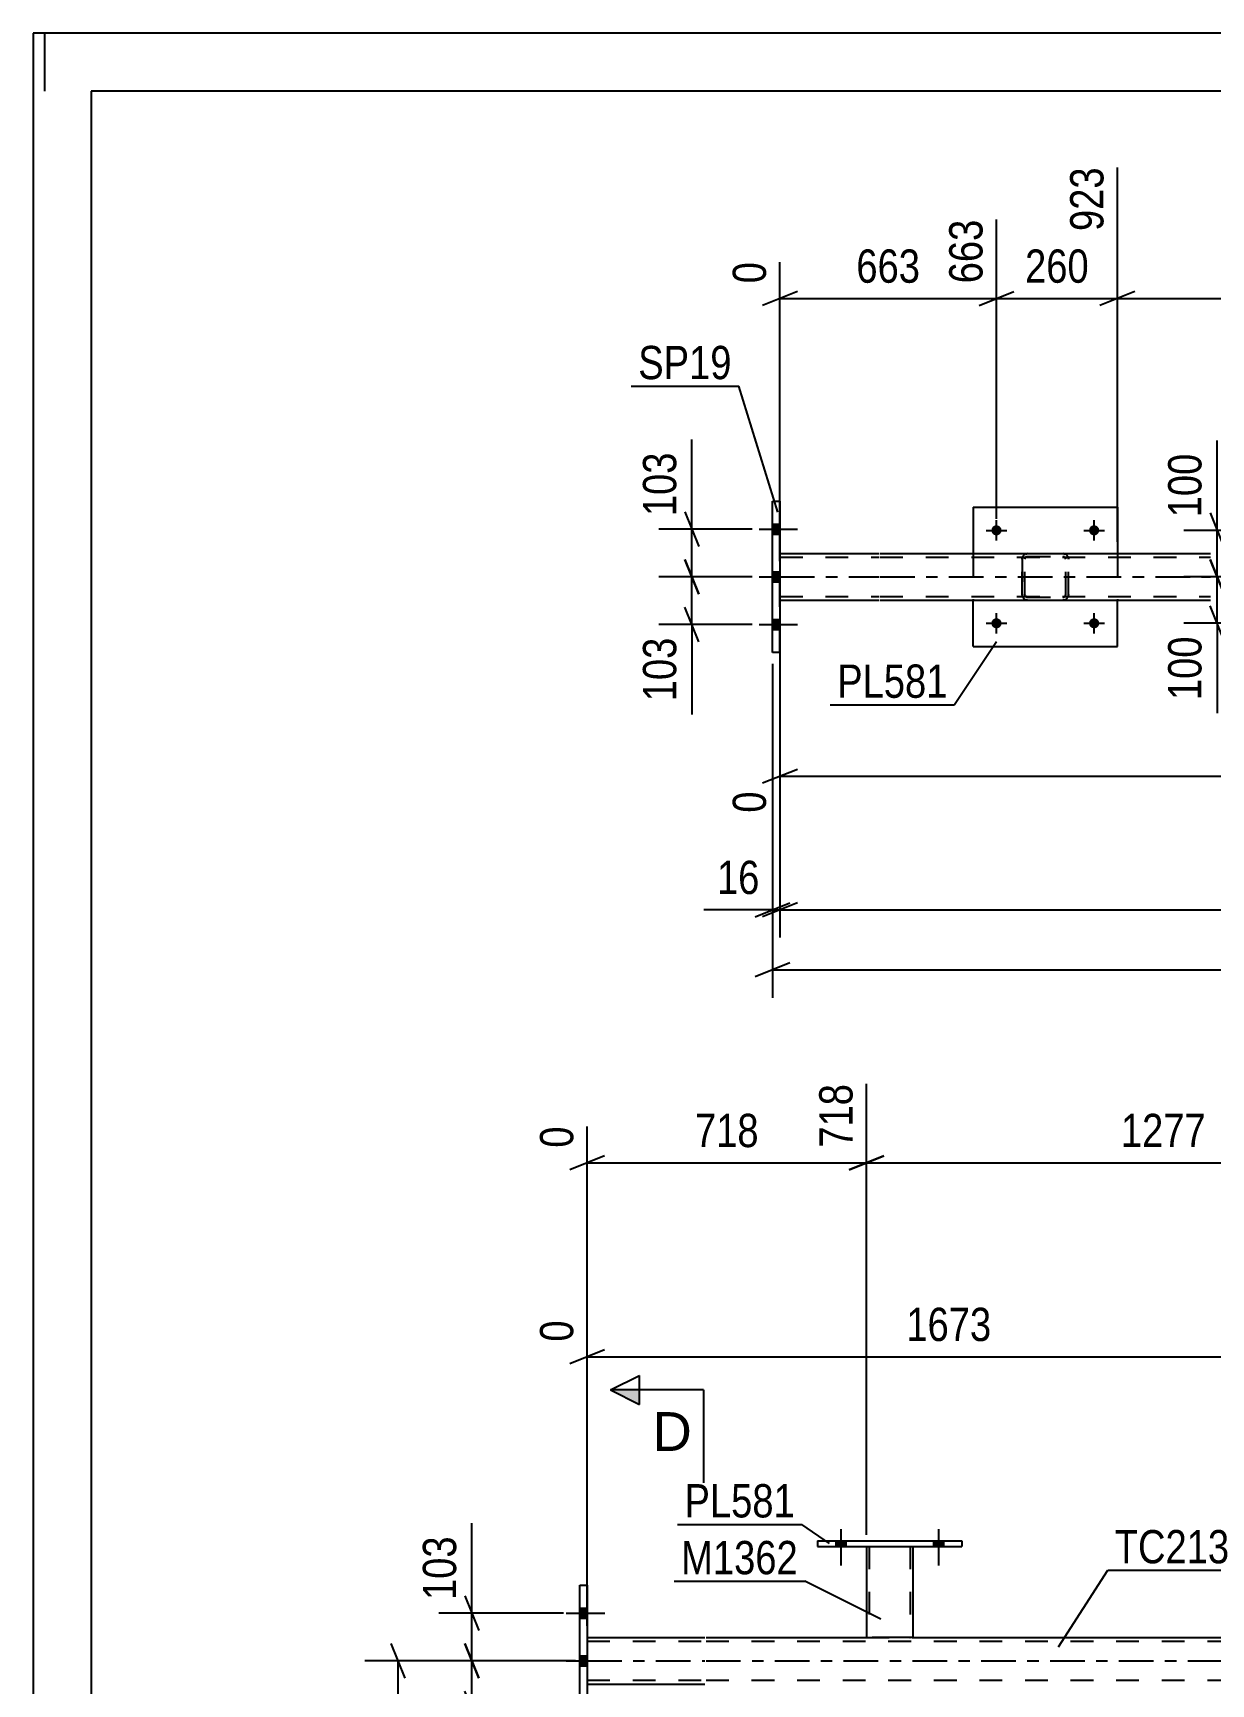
# Model space of a CAD drawing. Header units: millimetres. Extents: x 0 to 841, y 0 to 594.
# Drawn here: x 0 to 101.3, y 451.9 to 594 of the extents above; entities that cross this region are included whole.
import ezdxf

# ---------------------------------------------------------------- set-up
doc = ezdxf.new("R2010")
doc.units = ezdxf.units.MM
doc.linetypes.add('DXK_LINE_DOT2', pattern=[3.9198, 1.9599, -1.9599])
doc.linetypes.add('DXK_LINE_DOT3', pattern=[5.9187, 2.979, -0.9799, 0.9799, -0.9799])
doc.styles.add('Arial', font='ARIAL.TTF', dxfattribs={"height": 0.2})
doc.styles.add('Arial Narrow', font='ARIALN.TTF', dxfattribs={"height": 0.2})

# ---------------------------------------------------------------- blocks, each defined once
blk = doc.blocks.new('Unknown-318889761-1133')
at = {"color": 5, "linetype": 'Continuous'}
for p, q in [((841, 594), (0, 594)), ((0, 594), (0, 0)), ((1, 589), (1, 594)), ((836, 589), (5, 589)), ((5, 589), (5, 5))]:
    blk.add_line(p, q, dxfattribs=at)
blk = doc.blocks.new('Part-318889761-3284 - 3282')
at = {"color": 2, "linetype": 'Continuous'}
for p, q in [((64.24, 549.2), (72.76, 549.2)), ((72.86, 549.2), (101.26, 549.2)), ((64.24, 545.2), (72.76, 545.2)), ((72.86, 545.2), (101.26, 545.2))]:
    blk.add_line(p, q, dxfattribs=at)
at = {"color": 7, "linetype": 'DXK_LINE_DOT2'}
for p, q in [((64.24, 545.2), (64.24, 549.2)), ((64.24, 548.88), (72.76, 548.88)), ((72.86, 548.88), (101.26, 548.88)), ((64.24, 545.52), (72.76, 545.52)), ((72.86, 545.52), (101.26, 545.52))]:
    blk.add_line(p, q, dxfattribs=at)
at = {"color": 7, "linetype": 'DXK_LINE_DOT3'}
for p, q in [((64.24, 547.2), (72.76, 547.2)), ((72.86, 547.2), (101.26, 547.2))]:
    blk.add_line(p, q, dxfattribs=at)
blk = doc.blocks.new('Bolt-318889761-3447 - 3282')
at = {"linetype": 'Continuous'}
for points in [[(63.6, 551.74), (63.6, 550.86), (64.24, 550.86), (64.24, 551.74)], [(63.6, 551.74), (63.6, 550.86), (64.24, 550.86), (64.24, 551.74)], [(63.6, 551.74), (63.6, 550.86), (64.24, 550.86), (64.24, 551.74)], [(63.6, 547.64), (63.6, 546.76), (64.24, 546.76), (64.24, 547.64)], [(63.6, 547.64), (63.6, 546.76), (64.24, 546.76), (64.24, 547.64)], [(63.6, 543.54), (63.6, 542.66), (64.24, 542.66), (64.24, 543.54)], [(63.6, 543.54), (63.6, 542.66), (64.24, 542.66), (64.24, 543.54)], [(63.6, 543.54), (63.6, 542.66), (64.24, 542.66), (64.24, 543.54)]]:
    blk.add_hatch(color=1, dxfattribs=at).paths.add_polyline_path(points)
at = {"color": 1, "linetype": 'Continuous'}
for p, q in [((62.44, 551.3), (65.76, 551.3)), ((62.44, 551.3), (65.76, 551.3)), ((62.44, 551.3), (65.76, 551.3)), ((63.6, 551.74), (64.24, 551.74)), ((63.6, 551.74), (64.24, 551.74)), ((63.6, 551.74), (64.24, 551.74)), ((63.6, 550.86), (64.24, 550.86)), ((63.6, 550.86), (64.24, 550.86)), ((63.6, 550.86), (64.24, 550.86)), ((62.44, 547.2), (65.76, 547.2)), ((62.44, 547.2), (65.76, 547.2)), ((63.6, 547.64), (64.24, 547.64)), ((63.6, 547.64), (64.24, 547.64)), ((63.6, 546.76), (64.24, 546.76)), ((63.6, 546.76), (64.24, 546.76)), ((62.44, 543.1), (65.76, 543.1)), ((62.44, 543.1), (65.76, 543.1)), ((62.44, 543.1), (65.76, 543.1)), ((63.6, 543.54), (64.24, 543.54)), ((63.6, 543.54), (64.24, 543.54)), ((63.6, 543.54), (64.24, 543.54)), ((63.6, 542.66), (64.24, 542.66)), ((63.6, 542.66), (64.24, 542.66)), ((63.6, 542.66), (64.24, 542.66))]:
    blk.add_line(p, q, dxfattribs=at)
blk = doc.blocks.new('Part-318889761-3313 - 3282')
at = {"color": 2, "linetype": 'Continuous'}
for p, q in [((63.6, 540.7), (63.6, 553.7)), ((63.6, 553.7), (64.24, 553.7)), ((64.24, 553.7), (64.24, 553.7)), ((64.24, 553.7), (64.24, 540.7)), ((64.24, 540.7), (63.6, 540.7)), ((64.24, 540.7), (64.24, 540.7))]:
    blk.add_line(p, q, dxfattribs=at)
at = {"color": 7, "linetype": 'DXK_LINE_DOT2'}
for p, q in [((63.6, 540.7), (63.6, 553.7)), ((64.24, 540.7), (64.24, 553.7))]:
    blk.add_line(p, q, dxfattribs=at)
blk = doc.blocks.new('Part-318889761-3517 - 3282')
at = {"color": 2, "linetype": 'Continuous'}
for p, q in [((80.86, 553.2), (80.86, 549.2)), ((80.86, 553.2), (93.26, 553.2)), ((93.26, 553.2), (93.26, 549.2)), ((80.86, 541.2), (80.86, 545.2)), ((93.26, 541.2), (93.26, 545.2)), ((80.86, 541.2), (93.26, 541.2))]:
    blk.add_line(p, q, dxfattribs=at)
at = {"color": 7, "linetype": 'DXK_LINE_DOT2'}
for p, q in [((80.86, 549.2), (80.86, 545.2)), ((93.26, 549.2), (93.26, 545.2))]:
    blk.add_line(p, q, dxfattribs=at)
blk = doc.blocks.new('Part-318889761-3518 - 3282')
at = {"color": 7, "linetype": 'DXK_LINE_DOT2'}
for p, q in [((85.06, 548.72), (85.1, 548.9)), ((85.09, 548.88), (85.06, 548.72)), ((85.06, 545.68), (85.06, 548.72)), ((85.06, 548.72), (85.06, 548.72)), ((85.06, 548.72), (85.06, 545.68)), ((85.1, 548.9), (85.09, 548.88)), ((85.3, 548.72), (85.32, 548.81)), ((85.3, 548.72), (85.32, 548.81)), ((85.3, 545.68), (85.3, 548.72)), ((85.3, 548.72), (85.3, 548.72)), ((85.3, 545.68), (85.3, 548.72)), ((85.32, 548.81), (85.37, 548.89)), ((85.54, 549.2), (85.36, 549.16)), ((85.36, 549.16), (85.54, 549.2)), ((85.37, 548.89), (85.45, 548.94)), ((85.45, 548.94), (85.54, 548.96)), ((85.54, 549.2), (88.58, 549.2)), ((85.54, 548.96), (88.58, 548.96)), ((88.76, 549.16), (88.58, 549.2)), ((88.58, 549.2), (88.76, 549.16)), ((88.58, 548.96), (88.67, 548.94)), ((88.67, 548.94), (88.75, 548.89)), ((88.8, 548.81), (88.75, 548.89)), ((88.82, 548.72), (88.8, 548.81)), ((88.82, 548.72), (88.8, 548.81)), ((88.82, 545.68), (88.82, 548.72)), ((88.82, 548.72), (88.82, 548.72)), ((88.82, 545.68), (88.82, 548.72)), ((89.03, 548.88), (89.02, 548.9)), ((89.02, 548.9), (89.06, 548.72)), ((89.06, 548.72), (89.03, 548.88)), ((89.06, 545.68), (89.06, 548.72)), ((89.06, 548.72), (89.06, 548.72)), ((89.06, 545.68), (89.06, 548.72)), ((85.06, 545.68), (85.06, 545.68)), ((85.06, 545.68), (85.07, 545.65)), ((85.09, 545.54), (85.06, 545.68)), ((85.07, 545.65), (85.09, 545.54)), ((85.3, 545.68), (85.3, 545.68)), ((85.32, 545.59), (85.3, 545.68)), ((85.32, 545.59), (85.3, 545.68)), ((88.8, 545.59), (88.82, 545.68)), ((88.8, 545.59), (88.82, 545.68)), ((88.82, 545.68), (88.82, 545.68)), ((89.06, 545.68), (89.03, 545.54)), ((89.03, 545.54), (89.05, 545.65)), ((89.05, 545.65), (89.06, 545.68)), ((89.06, 545.68), (89.06, 545.68)), ((85.09, 545.54), (85.1, 545.49)), ((85.1, 545.49), (85.09, 545.54)), ((85.32, 545.59), (85.37, 545.51)), ((85.36, 545.23), (85.54, 545.2)), ((85.54, 545.2), (85.36, 545.23)), ((85.37, 545.51), (85.45, 545.46)), ((85.45, 545.46), (85.54, 545.44)), ((85.54, 545.44), (88.58, 545.44)), ((85.54, 545.2), (88.58, 545.2)), ((88.58, 545.44), (88.67, 545.46)), ((88.58, 545.2), (88.76, 545.23)), ((88.76, 545.23), (88.58, 545.2)), ((88.67, 545.46), (88.75, 545.51)), ((88.75, 545.51), (88.8, 545.59)), ((89.02, 545.49), (89.03, 545.54)), ((89.03, 545.54), (89.02, 545.49))]:
    blk.add_line(p, q, dxfattribs=at)
at = {"color": 7, "linetype": 'DXK_LINE_DOT3'}
blk.add_line((87.06, 547.2), (87.06, 547.2), dxfattribs=at)
at = {"color": 7, "linetype": 'DXK_LINE_DOT2'}
for centre, start, end in [((85.54, 548.72), 112.5, 157.5), ((85.54, 548.72), 112.5, 157.5), ((88.58, 548.72), 22.5, 67.5), ((88.58, 548.72), 22.5, 67.5), ((85.54, 545.68), 202.5, 247.5), ((85.54, 545.68), 202.5, 247.5), ((88.58, 545.68), 292.5, 337.5)]:
    blk.add_arc(centre, 0.48, start, end, dxfattribs=at)
blk = doc.blocks.new('Bolt-318889761-3572 - 3282')
at = {"linetype": 'Continuous'}
for points in [[(82.42, 543.2, -1), (83.3, 543.2, -1)], [(90.82, 543.2, -1), (91.7, 543.2, -1)]]:
    blk.add_hatch(color=1, dxfattribs=at).paths.add_polyline_path(points)
at = {"color": 1, "linetype": 'Continuous'}
for p, q in [((81.98, 543.2), (83.74, 543.2)), ((82.86, 542.32), (82.86, 544.08)), ((90.38, 543.2), (92.14, 543.2)), ((91.26, 542.32), (91.26, 544.08))]:
    blk.add_line(p, q, dxfattribs=at)
blk = doc.blocks.new('Bolt-318889761-3573 - 3282')
at = {"linetype": 'Continuous'}
for points in [[(82.42, 551.2, -1), (83.3, 551.2, -1)], [(90.82, 551.2, -1), (91.7, 551.2, -1)]]:
    blk.add_hatch(color=1, dxfattribs=at).paths.add_polyline_path(points)
at = {"color": 1, "linetype": 'Continuous'}
for p, q in [((82.86, 550.32), (82.86, 552.08)), ((91.26, 550.32), (91.26, 552.08)), ((81.98, 551.2), (83.74, 551.2)), ((90.38, 551.2), (92.14, 551.2))]:
    blk.add_line(p, q, dxfattribs=at)
blk = doc.blocks.new('Part-318889761-1384 - 1356')
at = {"color": 2, "linetype": 'Continuous'}
for p, q in [((67.48, 464.23), (67.48, 463.75)), ((67.48, 464.23), (79.88, 464.23)), ((67.48, 463.75), (79.88, 463.75)), ((79.88, 464.23), (79.88, 463.75))]:
    blk.add_line(p, q, dxfattribs=at)
blk = doc.blocks.new('Part-318889761-1399 - 1356')
at = {"color": 7, "linetype": 'DXK_LINE_DOT2'}
for p, q in [((71.68, 463.76), (75.68, 463.76)), ((71.68, 463.75), (71.68, 463.76)), ((71.68, 463.76), (71.68, 463.75)), ((71.92, 463.76), (71.92, 455.91)), ((75.44, 463.76), (75.44, 455.91)), ((75.68, 463.76), (75.68, 463.75)), ((75.68, 463.75), (75.68, 463.76)), ((75.42, 455.91), (75.44, 455.91))]:
    blk.add_line(p, q, dxfattribs=at)
at = {"color": 2, "linetype": 'Continuous'}
for p, q in [((71.68, 463.75), (71.68, 455.91)), ((75.68, 463.75), (75.68, 455.91)), ((71.68, 455.91), (72.16, 455.91)), ((75.64, 455.91), (72.16, 455.91)), ((75.68, 455.91), (75.64, 455.91))]:
    blk.add_line(p, q, dxfattribs=at)
blk = doc.blocks.new('Part-318889761-1607 - 1356')
at = {"color": 2, "linetype": 'Continuous'}
for p, q in [((47.66, 455.91), (57.78, 455.91)), ((57.88, 455.91), (71.68, 455.91)), ((75.68, 455.91), (122.76, 455.91)), ((47.66, 451.91), (57.78, 451.91))]:
    blk.add_line(p, q, dxfattribs=at)
at = {"color": 7, "linetype": 'DXK_LINE_DOT2'}
for p, q in [((47.66, 455.91), (47.66, 451.91)), ((47.66, 455.59), (57.78, 455.59)), ((57.88, 455.59), (516.55, 455.59)), ((71.68, 455.91), (75.68, 455.91)), ((47.66, 452.23), (57.78, 452.23)), ((57.88, 452.23), (516.55, 452.23))]:
    blk.add_line(p, q, dxfattribs=at)
at = {"color": 7, "linetype": 'DXK_LINE_DOT3'}
for p, q in [((47.66, 453.91), (57.78, 453.91)), ((57.88, 453.91), (516.55, 453.91))]:
    blk.add_line(p, q, dxfattribs=at)
blk = doc.blocks.new('Bolt-318889761-1418 - 1356')
at = {"linetype": 'Continuous'}
for points in [[(47.66, 457.57), (47.66, 458.45), (47.02, 458.45), (47.02, 457.57)], [(47.66, 457.57), (47.66, 458.45), (47.02, 458.45), (47.02, 457.57)], [(47.66, 457.57), (47.66, 458.45), (47.02, 458.45), (47.02, 457.57)], [(47.66, 453.47), (47.66, 454.35), (47.02, 454.35), (47.02, 453.47)], [(47.66, 453.47), (47.66, 454.35), (47.02, 454.35), (47.02, 453.47)], [(47.66, 449.37), (47.66, 450.25), (47.02, 450.25), (47.02, 449.37)], [(47.66, 449.37), (47.66, 450.25), (47.02, 450.25), (47.02, 449.37)], [(47.66, 449.37), (47.66, 450.25), (47.02, 450.25), (47.02, 449.37)]]:
    blk.add_hatch(color=1, dxfattribs=at).paths.add_polyline_path(points)
at = {"color": 1, "linetype": 'Continuous'}
for p, q in [((45.86, 458.01), (49.18, 458.01)), ((45.86, 458.01), (49.18, 458.01)), ((45.86, 458.01), (49.18, 458.01)), ((47.02, 458.45), (47.66, 458.45)), ((47.02, 458.45), (47.66, 458.45)), ((47.02, 458.45), (47.66, 458.45)), ((47.02, 457.57), (47.66, 457.57)), ((47.02, 457.57), (47.66, 457.57)), ((47.02, 457.57), (47.66, 457.57)), ((45.86, 453.91), (49.18, 453.91)), ((45.86, 453.91), (49.18, 453.91)), ((47.02, 454.35), (47.66, 454.35)), ((47.02, 454.35), (47.66, 454.35)), ((47.02, 453.47), (47.66, 453.47)), ((47.02, 453.47), (47.66, 453.47)), ((45.86, 449.81), (49.18, 449.81)), ((45.86, 449.81), (49.18, 449.81)), ((45.86, 449.81), (49.18, 449.81)), ((47.02, 450.25), (47.66, 450.25)), ((47.02, 450.25), (47.66, 450.25)), ((47.02, 450.25), (47.66, 450.25)), ((47.02, 449.37), (47.66, 449.37)), ((47.02, 449.37), (47.66, 449.37)), ((47.02, 449.37), (47.66, 449.37))]:
    blk.add_line(p, q, dxfattribs=at)
blk = doc.blocks.new('Bolt-318889761-1623 - 1356')
at = {"linetype": 'Continuous'}
for points in [[(69.04, 463.75), (69.92, 463.75), (69.92, 464.23), (69.04, 464.23)], [(77.44, 463.75), (78.32, 463.75), (78.32, 464.23), (77.44, 464.23)]]:
    blk.add_hatch(color=1, dxfattribs=at).paths.add_polyline_path(points)
at = {"color": 1, "linetype": 'Continuous'}
for p, q in [((69.48, 465.23), (69.48, 462.11)), ((77.88, 465.23), (77.88, 462.11)), ((69.04, 464.23), (69.04, 463.75)), ((69.92, 464.23), (69.92, 463.75)), ((77.44, 464.23), (77.44, 463.75)), ((78.32, 464.23), (78.32, 463.75))]:
    blk.add_line(p, q, dxfattribs=at)
blk = doc.blocks.new('Part-318889761-1592 - 1356')
at = {"color": 2, "linetype": 'Continuous'}
for p, q in [((47.02, 460.41), (47.66, 460.41)), ((47.02, 447.41), (47.02, 460.41)), ((47.66, 460.41), (47.66, 447.41)), ((47.66, 447.41), (47.02, 447.41))]:
    blk.add_line(p, q, dxfattribs=at)
blk = doc.blocks.new('Bolt-318889761-1779 - 1356')
at = {"linetype": 'Continuous'}
for points in [[(69.04, 463.75), (69.92, 463.75), (69.92, 464.23), (69.04, 464.23)], [(77.44, 463.75), (78.32, 463.75), (78.32, 464.23), (77.44, 464.23)]]:
    blk.add_hatch(color=1, dxfattribs=at).paths.add_polyline_path(points)
at = {"color": 1, "linetype": 'Continuous'}
for p, q in [((69.48, 465.23), (69.48, 462.11)), ((77.88, 465.23), (77.88, 462.11)), ((69.04, 464.23), (69.04, 463.75)), ((69.92, 464.23), (69.92, 463.75)), ((77.44, 464.23), (77.44, 463.75)), ((78.32, 464.23), (78.32, 463.75))]:
    blk.add_line(p, q, dxfattribs=at)
blk = doc.blocks.new('StraightDimension-318889761-4336 - 3282')
at = {"color": 7, "linetype": 'Continuous'}
for p, q in [((56.67, 551.3), (56.67, 559.03)), ((56.67, 551.3), (56.67, 559.03)), ((56.07, 552.8), (57.27, 549.8)), ((61.84, 551.3), (53.82, 551.3)), ((56.67, 547.2), (56.67, 551.3)), ((57.27, 545.7), (56.07, 548.7)), ((61.84, 547.2), (53.82, 547.2))]:
    blk.add_line(p, q, dxfattribs=at)
at = {"color": 0}
blk.add_wipeout([(55.92, 558.51), (51.72, 558.51), (51.72, 551.82), (55.92, 551.82)], dxfattribs=at)
at = {"color": 3, "style": 'Arial Narrow'}
blk.add_text('103', height=2.863, rotation=90.0002, dxfattribs=at).set_placement((55.32, 552.42))
blk = doc.blocks.new('StraightDimension-318889761-3810 - 3282')
at = {"color": 7, "linetype": 'Continuous'}
for p, q in [((64.24, 544.2), (64.24, 526.9)), ((65.74, 530.63), (62.74, 529.43)), ((64.24, 530.03), (707.81, 530.03))]:
    blk.add_line(p, q, dxfattribs=at)
at = {"color": 0, "linetype": 'Continuous'}
blk.add_wipeout([(63.64, 529.33), (59.44, 529.33), (59.44, 526.3), (63.64, 526.3)], dxfattribs=at)
at = {"color": 3, "linetype": 'Continuous', "style": 'Arial Narrow'}
blk.add_text('0', height=2.86, rotation=90.0002, dxfattribs=at).set_placement((63.04, 526.9))
blk = doc.blocks.new('StraightDimension-318889761-3645 - 3282')
at = {"color": 7, "linetype": 'Continuous'}
for p, q in [((101.24, 548.7), (102.44, 545.7)), ((119.04, 547.2), (98.99, 547.2)), ((101.84, 543.2), (101.84, 547.2)), ((102.44, 541.7), (101.24, 544.7)), ((119.04, 543.2), (98.99, 543.2)), ((101.84, 543.2), (101.84, 535.46)), ((101.84, 543.2), (101.84, 535.46))]:
    blk.add_line(p, q, dxfattribs=at)
at = {"color": 0, "linetype": 'Continuous'}
blk.add_wipeout([(106.94, 543.12), (102.74, 543.12), (102.74, 535.54), (106.94, 535.54)], dxfattribs=at)
at = {"color": 0}
blk.add_wipeout([(101.09, 542.67), (96.89, 542.67), (96.89, 535.99), (101.09, 535.99)], dxfattribs=at)
at = {"color": 3, "style": 'Arial Narrow'}
blk.add_text('100', height=2.863, rotation=90.0002, dxfattribs=at).set_placement((100.49, 536.59))
at = {"color": 3, "linetype": 'Continuous', "style": 'Arial Narrow'}
blk.add_text('TYP', height=2.863, rotation=90.0002, dxfattribs=at).set_placement((106.34, 536.14))
blk = doc.blocks.new('StraightDimension-318889761-3621 - 3282')
at = {"color": 7, "linetype": 'Continuous'}
for p, q in [((101.84, 551.2), (101.84, 558.93)), ((101.84, 551.2), (101.84, 558.93)), ((101.24, 552.7), (102.44, 549.7)), ((119.04, 551.2), (98.99, 551.2)), ((101.84, 547.2), (101.84, 551.2)), ((102.44, 545.7), (101.24, 548.7)), ((119.04, 547.2), (98.99, 547.2))]:
    blk.add_line(p, q, dxfattribs=at)
at = {"color": 0}
blk.add_wipeout([(101.09, 558.41), (96.89, 558.41), (96.89, 551.72), (101.09, 551.72)], dxfattribs=at)
at = {"color": 0, "linetype": 'Continuous'}
blk.add_wipeout([(106.94, 558.86), (102.74, 558.86), (102.74, 551.27), (106.94, 551.27)], dxfattribs=at)
at = {"color": 3, "style": 'Arial Narrow'}
blk.add_text('100', height=2.863, rotation=90.0002, dxfattribs=at).set_placement((100.49, 552.32))
at = {"color": 3, "linetype": 'Continuous', "style": 'Arial Narrow'}
blk.add_text('TYP', height=2.863, rotation=90.0002, dxfattribs=at).set_placement((106.34, 551.87))
blk = doc.blocks.new('StraightDimension-318889761-3712 - 3282')
at = {"color": 7, "linetype": 'Continuous'}
for p, q in [((63.6, 539.7), (63.6, 510.97)), ((65.1, 513.97), (62.1, 512.77)), ((63.6, 513.37), (764.9, 513.37))]:
    blk.add_line(p, q, dxfattribs=at)
blk = doc.blocks.new('StraightDimension-318889761-3827 - 3282')
at = {"color": 7, "linetype": 'Continuous'}
for p, q in [((82.86, 552.2), (82.86, 577.94)), ((64.24, 550.2), (64.24, 574.28)), ((65.74, 571.76), (62.74, 570.56)), ((81.36, 570.56), (84.36, 571.76)), ((64.24, 571.16), (82.86, 571.16))]:
    blk.add_line(p, q, dxfattribs=at)
at = {"color": 0}
blk.add_wipeout([(76.89, 571.91), (76.89, 576.11), (70.21, 576.11), (70.21, 571.91)], dxfattribs=at)
at = {"color": 3, "style": 'Arial Narrow'}
blk.add_text('663', height=2.863, dxfattribs=at).set_placement((70.81, 572.51))
at = {"color": 0, "linetype": 'Continuous'}
for points in [[(82.26, 578.54), (78.06, 578.54), (78.06, 571.86), (82.26, 571.86)], [(63.64, 574.88), (59.44, 574.88), (59.44, 571.86), (63.64, 571.86)]]:
    blk.add_wipeout(points, dxfattribs=at)
at = {"color": 3, "linetype": 'Continuous', "style": 'Arial Narrow'}
for s, height, p in [('663', 2.863, (81.66, 572.46)), ('0', 2.86, (63.04, 572.46))]:
    blk.add_text(s, height=height, rotation=90.0002, dxfattribs=at).set_placement(p)
blk = doc.blocks.new('StraightDimension-318889761-3836 - 3282')
at = {"color": 7, "linetype": 'Continuous'}
for p, q in [((93.26, 550.2), (93.26, 582.44)), ((82.86, 552.2), (82.86, 577.94)), ((81.36, 570.56), (84.36, 571.76)), ((94.76, 571.76), (91.76, 570.56)), ((82.86, 571.16), (93.26, 571.16))]:
    blk.add_line(p, q, dxfattribs=at)
at = {"color": 0}
blk.add_wipeout([(91.4, 571.91), (91.4, 576.11), (84.72, 576.11), (84.72, 571.91)], dxfattribs=at)
at = {"color": 3, "style": 'Arial Narrow'}
blk.add_text('260', height=2.863, dxfattribs=at).set_placement((85.32, 572.51))
at = {"color": 0, "linetype": 'Continuous'}
blk.add_wipeout([(92.66, 583.04), (88.46, 583.04), (88.46, 576.36), (92.66, 576.36)], dxfattribs=at)
at = {"color": 3, "linetype": 'Continuous', "style": 'Arial Narrow'}
blk.add_text('923', height=2.863, rotation=90.0002, dxfattribs=at).set_placement((92.06, 576.96))
blk = doc.blocks.new('StraightDimension-318889761-3850 - 3282')
at = {"color": 7, "linetype": 'Continuous'}
for p, q in [((93.26, 550.2), (93.26, 582.44)), ((120.04, 552.2), (120.04, 579.77)), ((94.76, 571.76), (91.76, 570.56)), ((118.54, 570.56), (121.54, 571.76)), ((93.26, 571.16), (120.04, 571.16))]:
    blk.add_line(p, q, dxfattribs=at)
at = {"color": 0}
blk.add_wipeout([(110.91, 571.91), (110.91, 576.11), (102.39, 576.11), (102.39, 571.91)], dxfattribs=at)
at = {"color": 3, "style": 'Arial Narrow'}
blk.add_text('1017', height=2.863, dxfattribs=at).set_placement((102.99, 572.51))
at = {"color": 0, "linetype": 'Continuous'}
blk.add_wipeout([(119.44, 580.37), (115.24, 580.37), (115.24, 571.86), (119.44, 571.86)], dxfattribs=at)
at = {"color": 3, "linetype": 'Continuous', "style": 'Arial Narrow'}
blk.add_text('1940', height=2.863, rotation=90.0002, dxfattribs=at).set_placement((118.84, 572.46))
blk = doc.blocks.new('StraightDimension-318889761-4326 - 3282')
at = {"color": 7, "linetype": 'Continuous'}
for p, q in [((56.07, 548.7), (57.27, 545.7)), ((61.84, 547.2), (53.82, 547.2)), ((56.67, 543.1), (56.67, 547.2)), ((57.27, 541.6), (56.07, 544.6)), ((61.84, 543.1), (53.82, 543.1)), ((56.67, 543.1), (56.67, 535.36)), ((56.67, 543.1), (56.67, 535.36))]:
    blk.add_line(p, q, dxfattribs=at)
at = {"color": 0}
blk.add_wipeout([(55.92, 542.57), (51.72, 542.57), (51.72, 535.89), (55.92, 535.89)], dxfattribs=at)
at = {"color": 3, "style": 'Arial Narrow'}
blk.add_text('103', height=2.863, rotation=90.0002, dxfattribs=at).set_placement((55.32, 536.49))
blk = doc.blocks.new('StraightDimension-318889761-34112 - 3282')
at = {"color": 7, "linetype": 'Continuous'}
for p, q in [((64.24, 539.7), (64.24, 516.15)), ((65.74, 519.15), (62.74, 517.95)), ((64.24, 518.55), (764.26, 518.55))]:
    blk.add_line(p, q, dxfattribs=at)
blk = doc.blocks.new('StraightDimension-318889761-34113 - 3282')
at = {"color": 7, "linetype": 'Continuous'}
for p, q in [((63.6, 539.7), (63.6, 516.15)), ((64.24, 539.7), (64.24, 516.15)), ((62.1, 517.95), (65.1, 519.15)), ((65.74, 519.15), (62.74, 517.95)), ((63.6, 518.55), (57.69, 518.55)), ((63.6, 518.55), (57.69, 518.55)), ((63.6, 518.55), (64.24, 518.55))]:
    blk.add_line(p, q, dxfattribs=at)
at = {"color": 0}
blk.add_wipeout([(63.07, 519.3), (63.07, 523.5), (58.22, 523.5), (58.22, 519.3)], dxfattribs=at)
at = {"color": 3, "style": 'Arial Narrow'}
blk.add_text('16', height=2.863, dxfattribs=at).set_placement((58.82, 519.9))
blk = doc.blocks.new('StraightDimension-318889761-2394 - 1356')
at = {"color": 7, "linetype": 'Continuous'}
for p, q in [((109.88, 452.91), (109.88, 488.69)), ((47.66, 456.91), (47.66, 483.2)), ((49.16, 480.68), (46.16, 479.48)), ((108.38, 479.48), (111.38, 480.68)), ((47.66, 480.08), (109.88, 480.08))]:
    blk.add_line(p, q, dxfattribs=at)
at = {"color": 0}
blk.add_wipeout([(83.03, 480.83), (83.03, 485.03), (74.51, 485.03), (74.51, 480.83)], dxfattribs=at)
at = {"color": 3, "style": 'Arial Narrow'}
blk.add_text('1673', height=2.863, dxfattribs=at).set_placement((75.11, 481.43))
at = {"color": 0, "linetype": 'Continuous'}
for points in [[(109.28, 489.29), (105.08, 489.29), (105.08, 480.78), (109.28, 480.78)], [(47.06, 483.8), (42.86, 483.8), (42.86, 480.78), (47.06, 480.78)]]:
    blk.add_wipeout(points, dxfattribs=at)
at = {"color": 3, "linetype": 'Continuous', "style": 'Arial Narrow'}
for s, height, p in [('1673', 2.863, (108.68, 481.38)), ('0', 2.86, (46.46, 481.38))]:
    blk.add_text(s, height=height, rotation=90.0002, dxfattribs=at).set_placement(p)
blk = doc.blocks.new('StraightDimension-318889761-2442 - 1356')
at = {"color": 7, "linetype": 'Continuous'}
for p, q in [((37.14, 455.41), (38.34, 452.41)), ((46.34, 453.91), (34.89, 453.91)), ((37.74, 449.81), (37.74, 453.91)), ((38.34, 448.31), (37.14, 451.31)), ((45.63, 449.81), (34.89, 449.81)), ((37.74, 449.81), (37.74, 442.08)), ((37.74, 449.81), (37.74, 442.08))]:
    blk.add_line(p, q, dxfattribs=at)
at = {"color": 0}
blk.add_wipeout([(36.99, 449.29), (32.79, 449.29), (32.79, 442.61), (36.99, 442.61)], dxfattribs=at)
at = {"color": 3, "style": 'Arial Narrow'}
blk.add_text('103', height=2.863, rotation=90.0002, dxfattribs=at).set_placement((36.39, 443.21))
blk = doc.blocks.new('StraightDimension-318889761-1984 - 1356')
at = {"color": 7, "linetype": 'Continuous'}
for p, q in [((122.76, 464.76), (122.76, 505.38)), ((71.68, 464.76), (71.68, 503.56)), ((73.18, 497.37), (70.18, 496.17)), ((121.26, 496.17), (124.26, 497.37)), ((71.68, 496.77), (122.76, 496.77))]:
    blk.add_line(p, q, dxfattribs=at)
at = {"color": 0}
blk.add_wipeout([(101.48, 497.52), (101.48, 501.72), (92.96, 501.72), (92.96, 497.52)], dxfattribs=at)
at = {"color": 3, "style": 'Arial Narrow'}
blk.add_text('1277', height=2.863, dxfattribs=at).set_placement((93.56, 498.12))
at = {"color": 0, "linetype": 'Continuous'}
blk.add_wipeout([(122.16, 505.98), (117.96, 505.98), (117.96, 497.47), (122.16, 497.47)], dxfattribs=at)
at = {"color": 3, "linetype": 'Continuous', "style": 'Arial Narrow'}
blk.add_text('1995', height=2.863, rotation=90.0002, dxfattribs=at).set_placement((121.56, 498.07))
blk = doc.blocks.new('StraightDimension-318889761-1985 - 1356')
at = {"color": 7, "linetype": 'Continuous'}
for p, q in [((71.68, 464.76), (71.68, 503.56)), ((47.66, 456.91), (47.66, 499.9)), ((49.16, 497.37), (46.16, 496.17)), ((70.18, 496.17), (73.18, 497.37)), ((47.66, 496.77), (71.68, 496.77))]:
    blk.add_line(p, q, dxfattribs=at)
at = {"color": 0}
blk.add_wipeout([(63.01, 497.52), (63.01, 501.72), (56.33, 501.72), (56.33, 497.52)], dxfattribs=at)
at = {"color": 3, "style": 'Arial Narrow'}
blk.add_text('718', height=2.863, dxfattribs=at).set_placement((56.93, 498.12))
at = {"color": 0, "linetype": 'Continuous'}
for points in [[(71.08, 504.16), (66.88, 504.16), (66.88, 497.47), (71.08, 497.47)], [(47.06, 500.5), (42.86, 500.5), (42.86, 497.47), (47.06, 497.47)]]:
    blk.add_wipeout(points, dxfattribs=at)
at = {"color": 3, "linetype": 'Continuous', "style": 'Arial Narrow'}
for s, height, p in [('718', 2.863, (70.48, 498.07)), ('0', 2.86, (46.46, 498.07))]:
    blk.add_text(s, height=height, rotation=90.0002, dxfattribs=at).set_placement(p)
blk = doc.blocks.new('StraightDimension-318889761-2405 - 1356')
at = {"color": 7, "linetype": 'Continuous'}
for p, q in [((32, 452.41), (30.8, 455.41)), ((46.66, 453.91), (28.55, 453.91)), ((31.4, 328.05), (31.4, 453.91)), ((30.8, 329.55), (32, 326.55)), ((98.79, 328.05), (28.55, 328.05))]:
    blk.add_line(p, q, dxfattribs=at)
at = {"color": 0}
blk.add_wipeout([(30.65, 395.24), (26.45, 395.24), (26.45, 386.73), (30.65, 386.73)], dxfattribs=at)
at = {"color": 3, "style": 'Arial Narrow'}
blk.add_text('3147', height=2.863, rotation=90.0002, dxfattribs=at).set_placement((30.05, 387.33))
blk = doc.blocks.new('StraightDimension-318889761-2455 - 1356')
at = {"color": 7, "linetype": 'Continuous'}
for p, q in [((37.74, 458.01), (37.74, 465.75)), ((37.74, 458.01), (37.74, 465.75)), ((37.14, 459.51), (38.34, 456.51)), ((45.63, 458.01), (34.89, 458.01)), ((37.74, 453.91), (37.74, 458.01)), ((38.34, 452.41), (37.14, 455.41)), ((46.34, 453.91), (34.89, 453.91))]:
    blk.add_line(p, q, dxfattribs=at)
at = {"color": 0}
blk.add_wipeout([(36.99, 465.22), (32.79, 465.22), (32.79, 458.54), (36.99, 458.54)], dxfattribs=at)
at = {"color": 3, "style": 'Arial Narrow'}
blk.add_text('103', height=2.863, rotation=90.0002, dxfattribs=at).set_placement((36.39, 459.14))
blk = doc.blocks.new('Mark-318889761-3309 - 3282')
at = {"color": 0}
blk.add_wipeout([(60.09, 564.21), (60.09, 567.21), (52.05, 567.21), (52.05, 564.21)], dxfattribs=at)
blk.add_wipeout([(60.09, 564.21), (60.09, 567.21), (52.05, 567.21), (52.05, 564.21)], dxfattribs=at)
at = {"color": 30, "linetype": 'Continuous'}
for p in [(51.45, 563.61), (64.05, 552.77)]:
    blk.add_line(p, (60.69, 563.61), dxfattribs=at)
at = {"color": 3, "style": 'Arial Narrow'}
blk.add_text('SP19', height=2.863, dxfattribs=at).set_placement((52.05, 564.21))
blk = doc.blocks.new('Mark-318889761-3513 - 3282')
at = {"color": 0}
blk.add_wipeout([(78.66, 536.79), (78.66, 539.79), (69.16, 539.79), (69.16, 536.79)], dxfattribs=at)
blk.add_wipeout([(78.66, 536.79), (78.66, 539.79), (69.16, 539.79), (69.16, 536.79)], dxfattribs=at)
at = {"color": 30, "linetype": 'Continuous'}
for p in [(82.86, 541.61), (68.56, 536.19)]:
    blk.add_line(p, (79.26, 536.19), dxfattribs=at)
at = {"color": 3, "style": 'Arial Narrow'}
blk.add_text('PL581', height=2.863, dxfattribs=at).set_placement((69.16, 536.79))
blk = doc.blocks.new('Mark-318889761-1395 - 1356')
at = {"color": 0}
blk.add_wipeout([(65.79, 461.36), (65.79, 464.36), (55.74, 464.36), (55.74, 461.36)], dxfattribs=at)
blk.add_wipeout([(65.79, 461.36), (65.79, 464.36), (55.74, 464.36), (55.74, 461.36)], dxfattribs=at)
at = {"color": 30, "linetype": 'Continuous'}
for p in [(55.14, 460.76), (72.93, 457.48)]:
    blk.add_line(p, (66.39, 460.76), dxfattribs=at)
at = {"color": 3, "style": 'Arial Narrow'}
blk.add_text('M1362', height=2.863, dxfattribs=at).set_placement((55.74, 461.36))
blk = doc.blocks.new('Mark-318889761-1379 - 1356')
at = {"color": 0}
blk.add_wipeout([(65.53, 466.25), (65.53, 469.25), (56.03, 469.25), (56.03, 466.25)], dxfattribs=at)
blk.add_wipeout([(65.53, 466.25), (65.53, 469.25), (56.03, 469.25), (56.03, 466.25)], dxfattribs=at)
at = {"color": 30, "linetype": 'Continuous'}
for p in [(55.43, 465.65), (68.5, 464.01)]:
    blk.add_line(p, (66.13, 465.65), dxfattribs=at)
at = {"color": 3, "style": 'Arial Narrow'}
blk.add_text('PL581', height=2.863, dxfattribs=at).set_placement((56.03, 466.25))
blk = doc.blocks.new('Mark-318889761-1603 - 1356')
at = {"color": 0}
blk.add_wipeout([(102.89, 462.3), (102.89, 465.3), (93.03, 465.3), (93.03, 462.3)], dxfattribs=at)
blk.add_wipeout([(102.89, 462.3), (102.89, 465.3), (93.03, 465.3), (93.03, 462.3)], dxfattribs=at)
at = {"color": 30, "linetype": 'Continuous'}
for p, q in [((88.19, 455.1), (92.43, 461.7)), ((92.43, 461.7), (103.49, 461.7))]:
    blk.add_line(p, q, dxfattribs=at)
at = {"color": 3, "style": 'Arial Narrow'}
blk.add_text('TC213', height=2.863, dxfattribs=at).set_placement((93.03, 462.3))
blk = doc.blocks.new('SectionMark-318889761-3155 - 1356')
at = {"linetype": 'Continuous'}
for points in [[(52.16, 477.22), (52.16, 475.97), (49.66, 477.22)], [(52.16, 429.62), (52.16, 428.37), (49.66, 428.37)]]:
    blk.add_hatch(color=6, dxfattribs=at).paths.add_polyline_path(points)
at = {"color": 6, "linetype": 'Continuous'}
for p, q in [((49.66, 477.22), (52.16, 478.47)), ((52.16, 475.97), (52.16, 478.47)), ((57.66, 477.22), (49.66, 477.22)), ((49.66, 477.22), (52.16, 475.97)), ((57.66, 477.22), (57.66, 469.22)), ((57.66, 428.37), (57.66, 436.37)), ((49.66, 428.37), (52.16, 429.62)), ((52.16, 429.62), (52.16, 427.12)), ((57.66, 428.37), (49.66, 428.37)), ((52.16, 427.12), (49.66, 428.37))]:
    blk.add_line(p, q, dxfattribs=at)
at = {"color": 0, "linetype": 'Continuous'}
for points in [[(56.66, 471.97), (56.66, 475.47), (53.29, 475.47), (53.29, 471.97)], [(56.66, 430.12), (56.66, 433.62), (53.29, 433.62), (53.29, 430.12)]]:
    blk.add_wipeout(points, dxfattribs=at)
at = {"color": 3, "linetype": 'Continuous', "style": 'Arial'}
for p in [(53.29, 471.97), (53.29, 430.12)]:
    blk.add_text('D', height=3.34, dxfattribs=at).set_placement(p)

msp = doc.modelspace()

# ---------------------------------------------------------------- block references
for name in ['Unknown-318889761-1133', 'Part-318889761-3313 - 3282', 'Part-318889761-3517 - 3282', 'Bolt-318889761-3447 - 3282', 'Bolt-318889761-3573 - 3282', 'Part-318889761-3284 - 3282', 'Part-318889761-3518 - 3282', 'Bolt-318889761-3572 - 3282', 'Bolt-318889761-1623 - 1356', 'Bolt-318889761-1779 - 1356', 'Part-318889761-1384 - 1356', 'Part-318889761-1399 - 1356', 'Part-318889761-1592 - 1356', 'Bolt-318889761-1418 - 1356', 'Part-318889761-1607 - 1356']:
    msp.add_blockref(name, (0, 0))

# ---------------------------------------------------------------- next in the draw order: block references
for name in ['StraightDimension-318889761-4336 - 3282', 'StraightDimension-318889761-3810 - 3282', 'StraightDimension-318889761-2394 - 1356']:
    msp.add_blockref(name, (0, 0))

# ---------------------------------------------------------------- next in the draw order: block references
for name in ['StraightDimension-318889761-3827 - 3282', 'StraightDimension-318889761-3645 - 3282', 'StraightDimension-318889761-1984 - 1356', 'StraightDimension-318889761-2442 - 1356']:
    msp.add_blockref(name, (0, 0))

# ---------------------------------------------------------------- next in the draw order: block references
for name in ['StraightDimension-318889761-3836 - 3282', 'Mark-318889761-3309 - 3282', 'StraightDimension-318889761-3621 - 3282', 'StraightDimension-318889761-3712 - 3282', 'StraightDimension-318889761-1985 - 1356', 'StraightDimension-318889761-2405 - 1356']:
    msp.add_blockref(name, (0, 0))

# ---------------------------------------------------------------- next in the draw order: block references
for name in ['StraightDimension-318889761-3850 - 3282', 'StraightDimension-318889761-4326 - 3282', 'StraightDimension-318889761-34112 - 3282', 'StraightDimension-318889761-2455 - 1356', 'Mark-318889761-1603 - 1356', 'Mark-318889761-1395 - 1356']:
    msp.add_blockref(name, (0, 0))

# ---------------------------------------------------------------- next in the draw order: block references
for name in ['Mark-318889761-3513 - 3282', 'StraightDimension-318889761-34113 - 3282', 'Mark-318889761-1379 - 1356']:
    msp.add_blockref(name, (0, 0))

# ---------------------------------------------------------------- next in the draw order: block references
msp.add_blockref('SectionMark-318889761-3155 - 1356', (0, 0))

doc.saveas('drawing.dxf')
